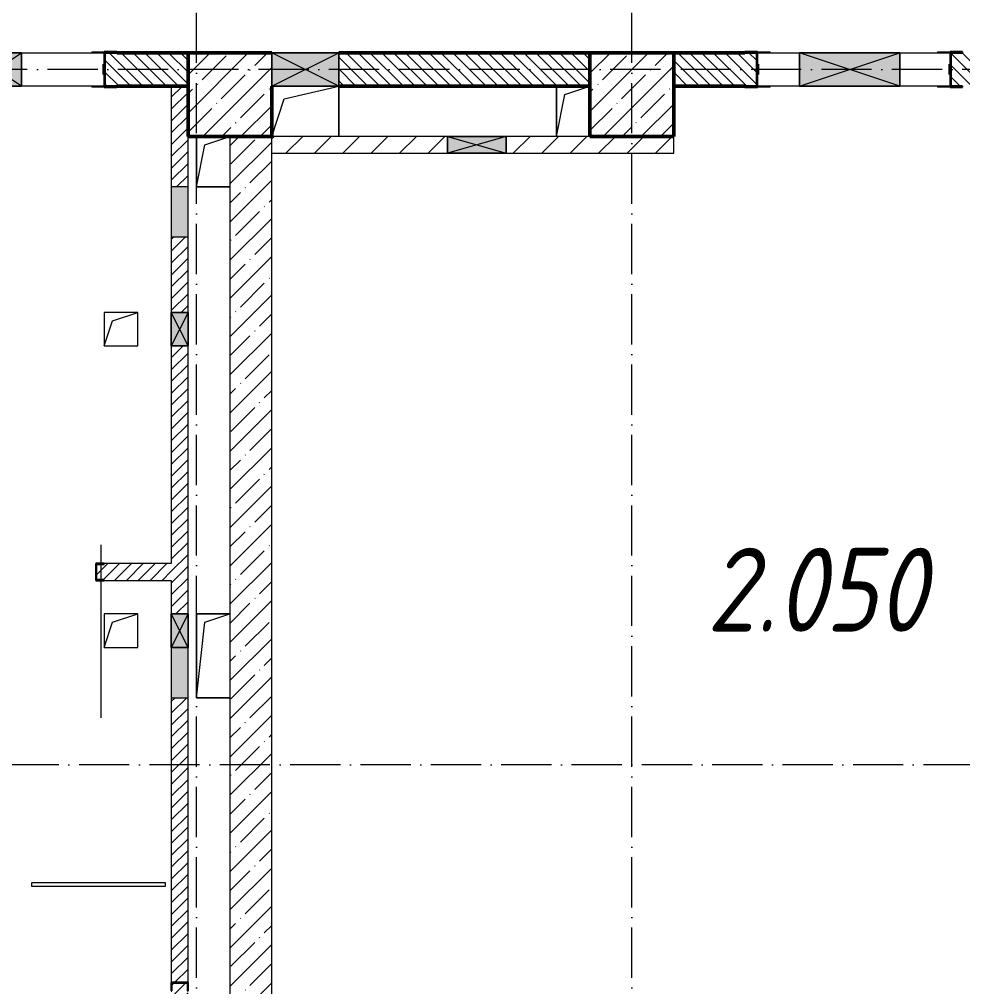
# Model space of a CAD drawing. Header units: millimetres. Extents: x -213536 to 1564669, y 70501 to 942238.
# Drawn here: x -2199 to 3433, y 459522 to 465296 of the extents above; entities that cross this region are included whole.
import ezdxf

# ---------------------------------------------------------------- set-up
doc = ezdxf.new("R2010")
doc.units = ezdxf.units.MM
doc.linetypes.add('200_ШТРИХ_ш1п0_6_', pattern=[160, 100, -60])
doc.linetypes.add('50_200_ШТРИХ_1Т_ш5_п1_п1_', pattern=[700, 500, -100, 0, -100])
for name, color, linetype, lineweight in [('3.1) ЖБ окна 1.2 м', 102, 'Continuous', 30), ('A-DETL-GENF-OTLN', 7, 'Continuous', 9), ('A-FLOR-____-OTLN', 7, 'Continuous', 9), ('A-GENM-____-MCUT', 7, 'Continuous', 25), ('A-GENM-____-OTLN', 7, 'Continuous', 9), ('A-GENM-____-OTLN-1', 7, 'Continuous', 25), ('A-GLAZ-____-OTLN', 7, 'Continuous', 9), ('A-WALL-____-MCUT-1', 7, 'Continuous', 9), ('A-WALL-____-MCUT-2', 7, 'Continuous', 50), ('A-WALL-____-PATT-1', 7, 'Continuous', 9), ('A-WALL-FNSH-MCUT-1', 7, 'Continuous', 9), ('I-WALL-____-OTLN', 7, 'Continuous', 9), ('S-COLS-____-MCUT', 7, 'Continuous', 50), ('S-COLS-____-OTLN', 7, 'Continuous', 9), ('S-GRID-____-OTLN-1', 7, '50_200_ШТРИХ_1Т_ш5_п1_п1_', 9), ('Марки помещений', 7, 'Continuous', 9)]:
    doc.layers.add(name, color=color, linetype=linetype, lineweight=lineweight)
doc.layers.add('A-DETL-GENF-OTLN-4', color=9, linetype='200_ШТРИХ_ш1п0_6_', lineweight=9, true_color=0x808080)
doc.layers.add('A-DETL-GENF-OTLN-5', color=7, linetype='Continuous', lineweight=5, true_color=0xc0c0c0)
doc.styles.add('ISOCPEUR_I_3', font='isocpeui.ttf', dxfattribs={"width": 0.85, "height": 2.2})
pattern_1 = [(135, (-15591.663, 459015.94), (-35.35534, -35.35534), [])]
pattern_2 = [(45, (-15591.663, 459015.94), (-35.35534, 35.35534), [])]

# ---------------------------------------------------------------- blocks, each defined once
blk = doc.blocks.new('BSC_Колонна _Прямоугольная - 500х500-V63-АР1_План отверстий 2 этажа в осях 1-64_А-ГГ')
at = {"layer": 'S-COLS-____-OTLN'}
h = blk.add_hatch(dxfattribs=at)
h.set_pattern_fill('FP_92', color=256, style=0, pattern_type=2)
h.set_pattern_definition([(45, (-14650, -5831.04), (-114.0493, 114.0493), []), (45, (-14535.95, -5831.04), (-114.0493, 114.0493), [201.612, -40.322, 3.353, -36.97])])
h.paths.add_polyline_path([(-250, -250), (250, -250), (250, 250), (-250, 250), (-250, 50)], flags=0)
at = {"layer": 'S-COLS-____-MCUT'}
for p, q in [((250, 250), (-250, 250)), ((-250, 250), (-250, -250)), ((250, -250), (250, 50)), ((-250, -250), (250, -250))]:
    blk.add_line(p, q, dxfattribs=at)
blk = doc.blocks.new('BSC_Колонна _Прямоугольная - 500х500-V129-АР1_План отверстий 2 этажа в осях 1-64_А-ГГ')
at = {"layer": 'S-COLS-____-OTLN'}
h = blk.add_hatch(dxfattribs=at)
h.set_pattern_fill('FP_159', color=256, style=0, pattern_type=2)
h.set_pattern_definition([(45, (-17050, -5831.04), (-114.0493, 114.0493), []), (45, (-16935.95, -5831.04), (-114.0493, 114.0493), [201.612, -40.322, 3.353, -36.97])])
h.paths.add_polyline_path([(-250, -250), (250, -250), (250, 250), (-250, 250)], flags=0)
at = {"layer": 'S-COLS-____-MCUT'}
for p, q in [((250, 250), (-250, 250)), ((-250, 250), (-250, -250)), ((250, -250), (250, 250)), ((-250, -250), (250, -250))]:
    blk.add_line(p, q, dxfattribs=at)
blk = doc.blocks.new('154_Стойка_СКБ_Уголок - СМ-2180_200-28268025-АР1_План отверстий 2 этажа в осях 1-64_А-ГГ')
at = {"layer": 'A-GENM-____-MCUT'}
for p, q in [((125, 156), (125, 81)), ((200, 156), (125, 156)), ((131, 81), (131, 150)), ((131, 150), (200, 150)), ((200, 150), (200, 156)), ((125, 81), (131, 81)), ((131, 19), (125, 19)), ((125, 19), (125, -56)), ((131, -50), (131, 19)), ((125, -56), (200, -56)), ((200, -50), (131, -50)), ((200, -56), (200, -50))]:
    blk.add_line(p, q, dxfattribs=at)
blk = doc.blocks.new('Стойка_Влож_Уголок_Опорный - Уголок-28213941-АР1_План отверстий 2 этажа в осях 1-64_А-ГГ')
at = {"layer": 'A-GENM-____-OTLN'}
for p, q in [((-212, -6), (-212, 0)), ((0, 0), (0, -6)), ((-212, -75), (-212, -6)), ((-212, -6), (-206, -6)), ((-6, -6), (0, -6)), ((0, -6), (0, -75)), ((-212, -75), (-206, -75)), ((-6, -75), (0, -75))]:
    blk.add_line(p, q, dxfattribs=at)
blk = doc.blocks.new('154_Фахверк_СКБ_Швеллер - Тип_100_3960-28331862-АР1_План отверстий 2 этажа в осях 1-64_А-ГГ')
at = {"layer": 'A-GENM-____-MCUT'}
for p, q in [((175, 50), (125, 50)), ((125, 50), (125, -50)), ((128, 47), (175, 47)), ((128, -47), (128, 47)), ((175, 47), (175, 50)), ((125, -50), (175, -50)), ((175, -47), (128, -47)), ((175, -50), (175, -47))]:
    blk.add_line(p, q, dxfattribs=at)
blk = doc.blocks.new('AR_Отверстие Ниша - Лючок-32406056-АР1_План отверстий 2 этажа в осях 1-64_А-ГГ')
at = {"layer": 'A-GLAZ-____-OTLN'}
blk.add_hatch(color=256, dxfattribs=at).paths.add_polyline_path([(150, -50), (150, 50), (-150, 50), (-150, -50)], flags=0)
for p, q in [((150, 50), (-150, 50)), ((-150, 50), (-150, -50)), ((150, -50), (150, 50)), ((-150, -50), (150, -50))]:
    blk.add_line(p, q, dxfattribs=at)
blk = doc.blocks.new('AR_Отверстие Ниша - Лючок-32406028-АР1_План отверстий 2 этажа в осях 1-64_А-ГГ')
at = {"layer": 'A-GLAZ-____-OTLN'}
blk.add_hatch(color=256, dxfattribs=at).paths.add_polyline_path([(250, 50), (-50, 50), (-50, -50), (250, -50)], flags=0)
for p, q in [((250, 50), (-50, 50)), ((250, -50), (250, 50)), ((-50, -50), (250, -50))]:
    blk.add_line(p, q, dxfattribs=at)
blk = doc.blocks.new('AR_Отверстие прямоугольное _в стене_ - AR_Отверстие прямоугольное _в стене__ВК-32405997-АР1_План отверстий 2 этажа в осях 1-64_А-ГГ')
at = {"layer": 'A-GLAZ-____-OTLN'}
blk.add_hatch(color=256, dxfattribs=at).paths.add_polyline_path([(100, 50), (-100, 50), (-100, -50), (100, -50)], flags=0)
at = {"layer": 'A-DETL-GENF-OTLN'}
for p, q in [((-100, -50), (-100, 50)), ((-100, 50), (100, 50)), ((100, 50), (-100, -50)), ((-100, 50), (100, -50)), ((100, 50), (-100, 50)), ((-100, 50), (-100, -50)), ((100, 50), (100, -50)), ((100, -50), (100, 50)), ((100, -50), (-100, -50)), ((-100, -50), (100, -50))]:
    blk.add_line(p, q, dxfattribs=at)
blk = doc.blocks.new('AR_Отверстие прямоугольное _в стене_ - AR_Отверстие прямоугольное _в стене__ВК-32402434-АР1_План отверстий 2 этажа в осях 1-64_А-ГГ')
at = {"layer": 'A-GLAZ-____-OTLN'}
blk.add_hatch(color=256, dxfattribs=at).paths.add_polyline_path([(-100, -50), (100, -50), (100, 50), (-100, 50)], flags=0)
at = {"layer": 'A-DETL-GENF-OTLN'}
for p, q in [((-100, -50), (-100, 50)), ((-100, 50), (100, 50)), ((100, 50), (-100, -50)), ((-100, 50), (100, -50)), ((100, 50), (-100, 50)), ((-100, 50), (-100, -50)), ((100, 50), (100, -50)), ((100, -50), (100, 50)), ((100, -50), (-100, -50)), ((-100, -50), (100, -50))]:
    blk.add_line(p, q, dxfattribs=at)
blk = doc.blocks.new('AR_Отверстие прямоугольное _в плите_ - AR_Отверстие прямоугольное _в плите_-30459207-АР1_План отверстий 2 этажа в осях 1-64_А-ГГ')
at = {"layer": 'A-GENM-____-OTLN'}
for p, q in [((100, 100), (-100, 100)), ((-100, 100), (-100, -100)), ((-50, 50), (100, 100)), ((100, -100), (100, 100)), ((-100, -100), (-50, 50)), ((-100, -100), (100, -100))]:
    blk.add_line(p, q, dxfattribs=at)
blk = doc.blocks.new('AR_Отверстие прямоугольное _в плите_ - AR_Отверстие прямоугольное _в плите_-V152-АР1_План отверстий 2 этажа в осях 1-64_А-ГГ')
at = {"layer": 'A-GENM-____-OTLN'}
for p, q in [((100, 250), (-100, 250)), ((-100, 250), (-100, -250)), ((-50, 200), (100, 250)), ((-100, -250), (-50, 200)), ((-100, -250), (100, -250))]:
    blk.add_line(p, q, dxfattribs=at)
blk = doc.blocks.new('AR_Отверстие прямоугольное _в плите_ - AR_Отверстие прямоугольное _в плите_-30512088-АР1_План отверстий 2 этажа в осях 1-64_А-ГГ')
at = {"layer": 'A-GENM-____-OTLN'}
for p, q in [((-100, 150), (-100, -150)), ((-50, 100), (100, 150)), ((-100, -150), (-50, 100)), ((-100, -150), (100, -150))]:
    blk.add_line(p, q, dxfattribs=at)
blk = doc.blocks.new('AR_Отверстие прямоугольное _в плите_ - AR_Отверстие прямоугольное _в плите_-V181-АР1_План отверстий 2 этажа в осях 1-64_А-ГГ')
at = {"layer": 'A-GENM-____-OTLN'}
for p, q in [((-125, 75), (200, 150)), ((200, -150), (200, 150)), ((-200, -150), (-125, 75))]:
    blk.add_line(p, q, dxfattribs=at)
blk = doc.blocks.new('AR_Отверстие прямоугольное _в плите_ - AR_Отверстие прямоугольное _в плите_-V178-АР1_План отверстий 2 этажа в осях 1-64_А-ГГ')
at = {"layer": 'A-GENM-____-OTLN'}
for p, q in [((-100, 150), (-100, -150)), ((-50, 100), (100, 150)), ((-100, -150), (-50, 100))]:
    blk.add_line(p, q, dxfattribs=at)
blk = doc.blocks.new('AR_Отверстие прямоугольное _в стене__БезПР - AR_Отверстие прямоугольное _в стене__БезПР-36788956-АР1_План отверстий 2 этажа в осях 1-64_А-ГГ')
at = {"layer": 'A-GLAZ-____-OTLN'}
blk.add_hatch(color=256, dxfattribs=at).paths.add_polyline_path([(175, -50), (175, 50), (-175, 50), (-175, -50)], flags=0)
at = {"layer": 'A-DETL-GENF-OTLN'}
for p, q in [((-175, -50), (-175, 50)), ((-175, 50), (175, 50)), ((175, 50), (-175, -50)), ((-175, 50), (175, -50)), ((175, 50), (-175, 50)), ((-175, 50), (-175, -50)), ((175, 50), (175, -50)), ((175, -50), (175, 50)), ((175, -50), (-175, -50)), ((-175, -50), (175, -50))]:
    blk.add_line(p, q, dxfattribs=at)
at = {"layer": 'A-GLAZ-____-OTLN'}
blk.add_line((175, 50), (-175, 50), dxfattribs=at)
blk = doc.blocks.new('AR_Отверстие прямоугольное _в стене_ - AR_Отверстие прямоугольное _в стене__ОВ-36870782-АР1_План отверстий 2 этажа в осях 1-64_А-ГГ')
at = {"layer": 'A-GLAZ-____-OTLN'}
blk.add_hatch(color=256, dxfattribs=at).paths.add_polyline_path([(-300, 100), (-300, -100), (300, -100), (300, 100)], flags=0)
at = {"layer": 'A-DETL-GENF-OTLN'}
for p, q in [((-300, -100), (-300, 100)), ((-300, 100), (300, 100)), ((300, 100), (-300, -100)), ((-300, 100), (300, -100)), ((300, 100), (-300, 100)), ((-300, 100), (-300, -100)), ((300, 100), (300, -100)), ((300, -100), (300, 100)), ((300, -100), (-300, -100)), ((-300, -100), (300, -100))]:
    blk.add_line(p, q, dxfattribs=at)
blk = doc.blocks.new('AR_Отверстие прямоугольное _в стене__БезПР - AR_Отверстие прямоугольное _в стене__БезПР-36789068-АР1_План отверстий 2 этажа в осях 1-64_А-ГГ')
at = {"layer": 'A-GLAZ-____-OTLN'}
blk.add_hatch(color=256, dxfattribs=at).paths.add_polyline_path([(200, 100), (-200, 100), (-200, -100), (200, -100)], flags=0)
at = {"layer": 'A-DETL-GENF-OTLN'}
for p, q in [((-200, -100), (-200, 100)), ((-200, 100), (200, 100)), ((200, 100), (-200, -100)), ((-200, 100), (200, -100)), ((200, 100), (-200, 100)), ((-200, 100), (-200, -100)), ((200, 100), (200, -100)), ((200, -100), (200, 100)), ((200, -100), (-200, -100)), ((-200, -100), (200, -100))]:
    blk.add_line(p, q, dxfattribs=at)
blk = doc.blocks.new('AR_Отверстие прямоугольное _в стене__БезПР - AR_Отверстие прямоугольное _в стене__БезПР-36427769-АР1_План отверстий 2 этажа в осях 1-64_А-ГГ')
at = {"layer": 'A-GLAZ-____-OTLN'}
blk.add_hatch(color=256, dxfattribs=at).paths.add_polyline_path([(-150, 100), (-150, -100), (150, -100), (150, 100)], flags=0)
at = {"layer": 'A-DETL-GENF-OTLN'}
for p, q in [((-150, -100), (-150, 100)), ((-150, 100), (150, 100)), ((150, 100), (-150, -100)), ((-150, 100), (150, -100)), ((150, 100), (-150, 100)), ((-150, 100), (-150, -100)), ((150, 100), (150, -100)), ((150, -100), (150, 100)), ((150, -100), (-150, -100)), ((-150, -100), (150, -100))]:
    blk.add_line(p, q, dxfattribs=at)
at = {"layer": 'A-GLAZ-____-OTLN'}
blk.add_line((150, 100), (-150, 100), dxfattribs=at)
blk = doc.blocks.new('DET_L_Имитация разреза_ISO2-5 - Влево-29864020-АР1_План отверстий 2 этажа в осях 1-64_А-ГГ')
at = {"layer": 'A-DETL-GENF-OTLN-5'}
blk.add_line((143.1, 0), (1176.9, 0), dxfattribs=at)
blk = doc.blocks.new('2этаж')
at = {"layer": 'S-GRID-____-OTLN-1', "color": 251, "ltscale": 0.6, "true_color": 0x636466}
for p, q in [((-1141.7, 454533.3), (-1141.7, 508896.9)), ((1458.3, 454533.3), (1458.3, 508896.9)), ((74727.1, 464997), (-20260.4, 464997)), ((88359, 460847), (-20260.4, 460847))]:
    blk.add_line(p, q, dxfattribs=at)

msp = doc.modelspace()

# ---------------------------------------------------------------- hatches: boundary and pattern name
at = {"layer": 'A-WALL-____-PATT-1'}
h = msp.add_hatch(dxfattribs=at)
h.set_pattern_fill('FP_6', color=256, style=0, pattern_type=2)
h.set_pattern_definition(pattern_1)
h.paths.add_polyline_path([(-1191.7, 464897), (-1191.7, 465097), (-1685.7, 465097), (-1685.7, 465028), (-1691.7, 465028), (-1691.7, 464966), (-1685.7, 464966), (-1685.7, 464897), (-1465.6, 464897)], flags=0)
h.paths.add_polyline_path([(-3516.7, 464897), (-2847.7, 464897), (-2847.7, 464966), (-2841.7, 464966), (-2841.7, 465028), (-2847.7, 465028), (-2847.7, 465097), (-3585.7, 465097), (-3585.7, 465028), (-3591.7, 465028), (-3591.7, 464966), (-3585.7, 464966), (-3585.7, 464897)], flags=0)
h.paths.add_polyline_path([(-4691.7, 464897), (-4597.7, 464897), (-4597.7, 464966), (-4591.7, 464966), (-4591.7, 465028), (-4597.7, 465028), (-4597.7, 465097), (-4691.7, 465097), (-4691.7, 464911.8)], flags=0)
h = msp.add_hatch(dxfattribs=at)
h.set_pattern_fill('FP_6', color=256, style=0, pattern_type=2)
h.set_pattern_definition(pattern_1)
h.paths.add_polyline_path([(1208.3, 464897), (1208.3, 465097), (-291.7, 465097), (-291.7, 464897), (301.8, 464897)], flags=0)
h = msp.add_hatch(dxfattribs=at)
h.set_pattern_fill('FP_6', color=256, style=0, pattern_type=2)
h.set_pattern_definition(pattern_1)
h.paths.add_polyline_path([(4208.3, 464897), (4208.3, 465097), (3364.3, 465097), (3364.3, 465028), (3358.3, 465028), (3358.3, 464966), (3364.3, 464966), (3364.3, 464897), (3836.8, 464897)], flags=0)
h.paths.add_polyline_path([(2202.3, 464897), (2202.3, 464966), (2208.3, 464966), (2208.3, 465028), (2202.3, 465028), (2202.3, 465097), (1708.3, 465097), (1708.3, 464897), (2133.3, 464897)], flags=0)
h = msp.add_hatch(dxfattribs=at)
h.set_pattern_fill('FP_5', color=256, style=0, pattern_type=2)
h.set_pattern_definition(pattern_2)
h.paths.add_polyline_path([(-1291.7, 457347), (-1191.7, 457347), (-1191.7, 459497), (-1194.7, 459497), (-1194.7, 459544), (-1288.7, 459544), (-1288.7, 459497), (-1291.7, 459497), (-1291.7, 457597)], flags=0)
h.paths.add_polyline_path([(-1191.7, 459547), (-1191.7, 461247), (-1291.7, 461247), (-1291.7, 459547), (-1194.7, 459547)], flags=0)
h.paths.add_polyline_path([(-1191.7, 461747), (-1191.7, 463347), (-1291.7, 463347), (-1291.7, 461747), (-1287.3, 461747)], flags=0)
h.paths.add_polyline_path([(-1237.4, 463547), (-1191.7, 463547), (-1191.7, 463997), (-1291.7, 463997), (-1291.7, 463547), (-1239, 463547)], flags=0)
h.paths.add_polyline_path([(-1191.7, 464297), (-1191.7, 464897), (-1291.7, 464897), (-1291.7, 464297), (-1212, 464297)], flags=0)
h = msp.add_hatch(dxfattribs=at)
h.set_pattern_fill('FP_25', color=256, style=0, pattern_type=2)
h.set_pattern_definition([(45, (-15591.66, 459015.94), (-114.0493, 114.0493), []), (45, (-15477.61, 459015.94), (-114.0493, 114.0493), [201.612, -40.322, 3.353, -36.97])])
h.paths.add_polyline_path([(-941.7, 457597), (-691.7, 457597), (-691.7, 464597), (-941.7, 464597), (-941.7, 458031.9)], flags=0)
h = msp.add_hatch(dxfattribs=at)
h.set_pattern_fill('FP_4', color=256, style=0, pattern_type=2)
h.set_pattern_definition([(45, (-15591.66, 459015.94), (-84.8528, 84.8528), [])])
h.paths.add_polyline_path([(1208.3, 464497), (1708.3, 464497), (1708.3, 464597), (708.3, 464597), (708.3, 464497)], flags=0)
h.paths.add_polyline_path([(-691.7, 464497), (358.3, 464497), (358.3, 464597), (-691.7, 464597)], flags=0)
h = msp.add_hatch(dxfattribs=at)
h.set_pattern_fill('FP_5', color=256, style=0, pattern_type=2)
h.set_pattern_definition(pattern_2)
h.paths.add_polyline_path([(-1291.7, 461947), (-1291.7, 462047), (-1691.7, 462047), (-1691.7, 462044), (-1738.7, 462044), (-1738.7, 461950), (-1691.7, 461950), (-1691.7, 461947), (-1465.6, 461947)], flags=0)

# ---------------------------------------------------------------- linework, layer by layer
at = {"layer": 'A-FLOR-____-OTLN'}
for p, q in [((-291.7, 464897), (-291.7, 464597)), ((1008.3, 464597), (1008.3, 464897)), ((-1141.7, 464297), (-1141.7, 464597)), ((-941.7, 464297), (-1141.7, 464297)), ((-1141.7, 461747), (-941.7, 461747)), ((-1141.7, 461247), (-1141.7, 461747)), ((-941.7, 461247), (-1141.7, 461247))]:
    msp.add_line(p, q, dxfattribs=at)
at = {"layer": 'A-WALL-____-MCUT-1'}
for p, q in [((-941.7, 464597), (-941.7, 457597)), ((-691.7, 457597), (-691.7, 464597))]:
    msp.add_line(p, q, dxfattribs=at)
at = {"layer": 'A-WALL-____-MCUT-2'}
for p, q in [((-1191.7, 465097), (-1616.7, 465097)), ((1208.3, 465097), (-291.7, 465097)), ((2133.3, 465097), (1708.3, 465097)), ((-1691.7, 465028), (-1691.7, 464966)), ((2208.3, 464966), (2208.3, 465028)), ((3358.3, 465028), (3358.3, 464966)), ((-1616.7, 464897), (-1191.7, 464897)), ((-291.7, 464897), (1208.3, 464897)), ((1708.3, 464897), (2133.3, 464897))]:
    msp.add_line(p, q, dxfattribs=at)
at = {"layer": 'A-WALL-FNSH-MCUT-1'}
for p, q in [((-1291.7, 464897), (-1291.7, 464297)), ((-1191.7, 464297), (-1191.7, 464597)), ((358.3, 464597), (-691.7, 464597)), ((1208.3, 464597), (708.3, 464597)), ((1708.3, 464497), (1708.3, 464597)), ((-691.7, 464497), (358.3, 464497)), ((708.3, 464497), (1708.3, 464497)), ((-1291.7, 463997), (-1291.7, 463547)), ((-1191.7, 463547), (-1191.7, 463997)), ((-1291.7, 463347), (-1291.7, 462047)), ((-1191.7, 461747), (-1191.7, 463347)), ((-1291.7, 462047), (-1691.7, 462047)), ((-1691.7, 461947), (-1291.7, 461947)), ((-1291.7, 461947), (-1291.7, 461747)), ((-1291.7, 461247), (-1291.7, 459547)), ((-1191.7, 459547), (-1191.7, 461247)), ((-1326.7, 460142), (-2126.7, 460142)), ((-2126.7, 460142), (-2126.7, 460122)), ((-1326.7, 460122), (-1326.7, 460142)), ((-2126.7, 460122), (-1326.7, 460122))]:
    msp.add_line(p, q, dxfattribs=at)
at = {"layer": 'I-WALL-____-OTLN'}
for p, q in [((-2186.7, 465097), (-1691.7, 465097)), ((2208.3, 465097), (2458.3, 465097)), ((3058.3, 465097), (3358.3, 465097)), ((-1691.7, 464897), (-2186.7, 464897)), ((2458.3, 464897), (2208.3, 464897)), ((3358.3, 464897), (3058.3, 464897))]:
    msp.add_line(p, q, dxfattribs=at)

# ---------------------------------------------------------------- block references
at = {"layer": '3.1) ЖБ окна 1.2 м'}
msp.add_blockref('2этаж', (0, 0), dxfattribs=at)
at = {"layer": 'A-DETL-GENF-OTLN-4', "rotation": 270.0000000000005}
msp.add_blockref('DET_L_Имитация разреза_ISO2-5 - Влево-29864020-АР1_План отверстий 2 этажа в осях 1-64_А-ГГ', (-1712.7, 462302.9), dxfattribs=at)
at = {"layer": 'A-GENM-____-OTLN'}
for p, rotation in [((-1691.7, 464891), 269.9999999999995), ((2208.3, 465103), 89.99999999999955), ((3358.3, 464891), 269.9999999999995)]:
    msp.add_blockref('Стойка_Влож_Уголок_Опорный - Уголок-28213941-АР1_План отверстий 2 этажа в осях 1-64_А-ГГ', p, dxfattribs=dict(at, rotation=rotation))
for name, p in [('AR_Отверстие прямоугольное _в плите_ - AR_Отверстие прямоугольное _в плите_-V181-АР1_План отверстий 2 этажа в осях 1-64_А-ГГ', (-491.7, 464747)), ('AR_Отверстие прямоугольное _в плите_ - AR_Отверстие прямоугольное _в плите_-V178-АР1_План отверстий 2 этажа в осях 1-64_А-ГГ', (1108.3, 464747)), ('AR_Отверстие прямоугольное _в плите_ - AR_Отверстие прямоугольное _в плите_-30512088-АР1_План отверстий 2 этажа в осях 1-64_А-ГГ', (-1041.7, 464447)), ('AR_Отверстие прямоугольное _в плите_ - AR_Отверстие прямоугольное _в плите_-30459207-АР1_План отверстий 2 этажа в осях 1-64_А-ГГ', (-1591.7, 463447)), ('AR_Отверстие прямоугольное _в плите_ - AR_Отверстие прямоугольное _в плите_-30459207-АР1_План отверстий 2 этажа в осях 1-64_А-ГГ', (-1591.7, 461647)), ('AR_Отверстие прямоугольное _в плите_ - AR_Отверстие прямоугольное _в плите_-V152-АР1_План отверстий 2 этажа в осях 1-64_А-ГГ', (-1041.7, 461497))]:
    msp.add_blockref(name, p, dxfattribs=at)
at = {"layer": 'A-GENM-____-OTLN-1'}
for name, p in [('154_Стойка_СКБ_Уголок - СМ-2180_200-28268025-АР1_План отверстий 2 этажа в осях 1-64_А-ГГ', (-1816.7, 464947)), ('154_Стойка_СКБ_Уголок - СМ-2180_200-28268025-АР1_План отверстий 2 этажа в осях 1-64_А-ГГ', (3233.3, 464947)), ('154_Фахверк_СКБ_Швеллер - Тип_100_3960-28331862-АР1_План отверстий 2 этажа в осях 1-64_А-ГГ', (-1866.7, 461997))]:
    msp.add_blockref(name, p, dxfattribs=at)
for name, p, rotation in [('154_Стойка_СКБ_Уголок - СМ-2180_200-28268025-АР1_План отверстий 2 этажа в осях 1-64_А-ГГ', (2333.3, 465047), 180), ('154_Фахверк_СКБ_Швеллер - Тип_100_3960-28331862-АР1_План отверстий 2 этажа в осях 1-64_А-ГГ', (-1241.7, 459672), 269.9999999999997)]:
    msp.add_blockref(name, p, dxfattribs=dict(at, rotation=rotation))
at = {"layer": 'A-GLAZ-____-OTLN'}
for name, p, rotation in [('AR_Отверстие прямоугольное _в стене__БезПР - AR_Отверстие прямоугольное _в стене__БезПР-36427769-АР1_План отверстий 2 этажа в осях 1-64_А-ГГ', (-2336.7, 464997), 180), ('AR_Отверстие прямоугольное _в стене__БезПР - AR_Отверстие прямоугольное _в стене__БезПР-36789068-АР1_План отверстий 2 этажа в осях 1-64_А-ГГ', (-491.7, 464997), 180), ('AR_Отверстие прямоугольное _в стене_ - AR_Отверстие прямоугольное _в стене__ОВ-36870782-АР1_План отверстий 2 этажа в осях 1-64_А-ГГ', (2758.3, 464997), 180), ('AR_Отверстие Ниша - Лючок-32406056-АР1_План отверстий 2 этажа в осях 1-64_А-ГГ', (-1241.7, 464147), 269.9999999999997), ('AR_Отверстие прямоугольное _в стене_ - AR_Отверстие прямоугольное _в стене__ВК-32402434-АР1_План отверстий 2 этажа в осях 1-64_А-ГГ', (-1241.7, 463447), 269.9999999999997), ('AR_Отверстие прямоугольное _в стене_ - AR_Отверстие прямоугольное _в стене__ВК-32405997-АР1_План отверстий 2 этажа в осях 1-64_А-ГГ', (-1241.7, 461647), 269.9999999999997), ('AR_Отверстие Ниша - Лючок-32406028-АР1_План отверстий 2 этажа в осях 1-64_А-ГГ', (-1241.7, 461497), 269.9999999999997)]:
    msp.add_blockref(name, p, dxfattribs=dict(at, rotation=rotation))
msp.add_blockref('AR_Отверстие прямоугольное _в стене__БезПР - AR_Отверстие прямоугольное _в стене__БезПР-36788956-АР1_План отверстий 2 этажа в осях 1-64_А-ГГ', (533.3, 464547), dxfattribs=at)
at = {"layer": 'S-COLS-____-OTLN'}
for name, p in [('BSC_Колонна _Прямоугольная - 500х500-V63-АР1_План отверстий 2 этажа в осях 1-64_А-ГГ', (-941.7, 464847)), ('BSC_Колонна _Прямоугольная - 500х500-V129-АР1_План отверстий 2 этажа в осях 1-64_А-ГГ', (1458.3, 464847))]:
    msp.add_blockref(name, p, dxfattribs=at)

# ---------------------------------------------------------------- texts
at = {"layer": 'Марки помещений', "insert": (1905.1, 462141.6), "char_height": 500, "width": 785.654, "attachment_point": 1, "style": 'ISOCPEUR_I_3'}
msp.add_mtext('2.050', dxfattribs=at)

doc.saveas('drawing.dxf')
